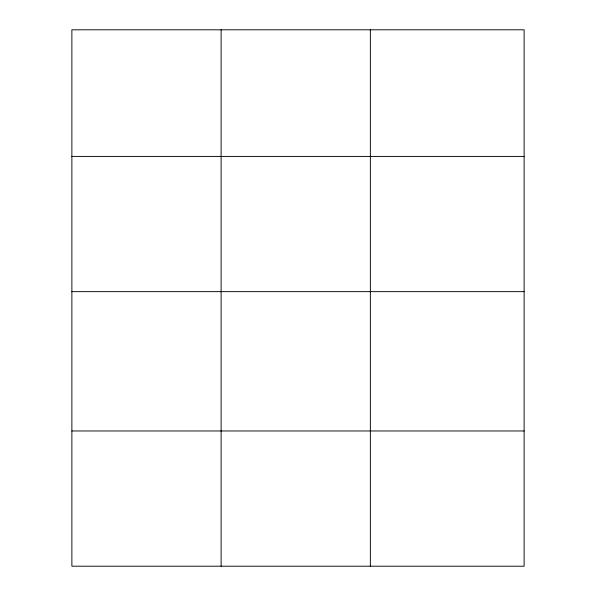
<?xml version="1.0" encoding="UTF-8"?>
<svg xmlns="http://www.w3.org/2000/svg" width="596" height="596" viewBox="0 0 596 596"><rect width="100%" height="100%" fill="white"/><g stroke="black" fill="none" stroke-linecap="round" stroke-linejoin="round"><path stroke-width="0.89" d="M524.122 291.645L524.122 29.8L71.878 29.8L71.878 566.2L524.122 566.2L524.122 291.645L71.878 291.645M71.878 156.413L524.122 156.413M71.878 430.968L524.122 430.968M370.362 29.8L370.362 566.2M221.116 29.8L221.116 566.2"/></g></svg>
